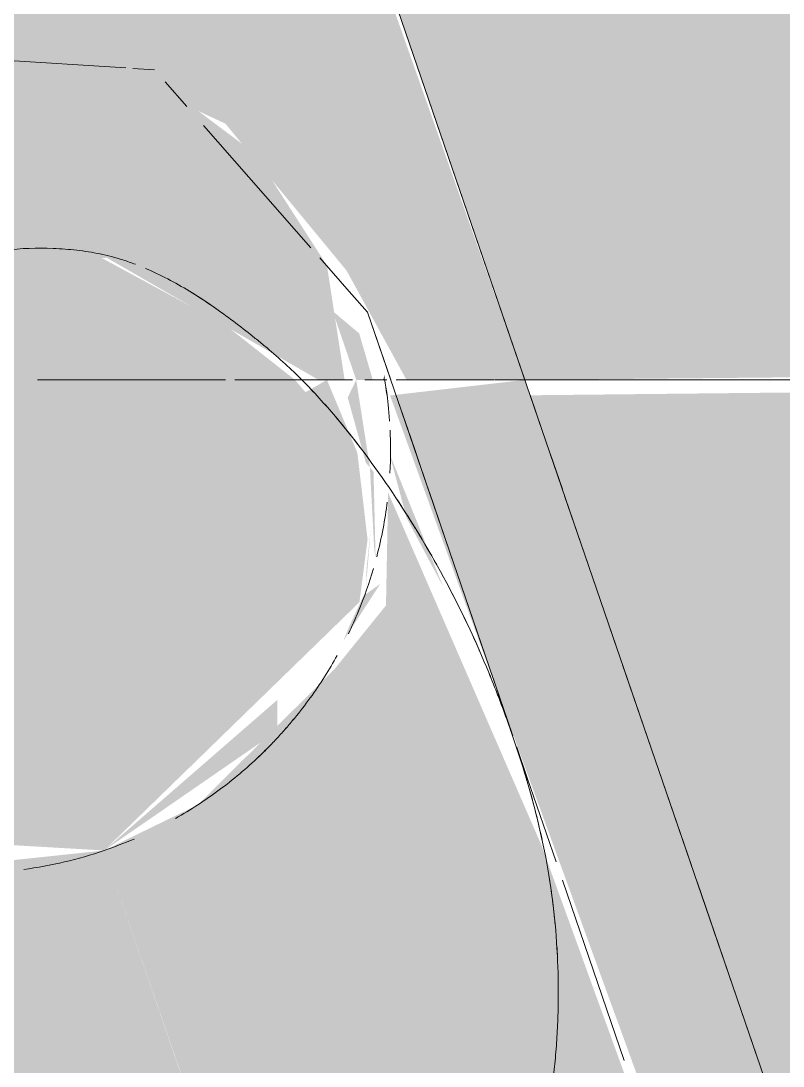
# Model space of a CAD drawing. Header units: millimetres. Extents: x 63432 to 177405, y -1987 to 27578.
# Drawn here: x 165038.39 to 165049.81, y 8829.22 to 8844.88 of the extents above; entities that cross this region are included whole.
import ezdxf

# ---------------------------------------------------------------- set-up
doc = ezdxf.new("R2010")
doc.units = ezdxf.units.MM
doc.layers.add('I-FURN-17', color=7, linetype='Continuous', lineweight=9, true_color=0x111111, transparency=0.7)
doc.layers.add('I-FURN-18', color=7, linetype='Continuous', lineweight=9, true_color=0xe2b180, transparency=0.7)
for name, color, linetype, lineweight, true_color in [('I-FURN-19', 7, 'Continuous', 9, 0x242424), ('I-FURN-20', 7, 'Continuous', 9, 0x3a3a3a), ('I-FURN-21', 7, 'Continuous', 9, 0x666666), ('I-FURN-24', 7, 'Continuous', 9, 0x1e1e1e), ('I-FURN-26', 7, 'Continuous', 9, 0x2d2d2d), ('I-FURN-28', 7, 'Continuous', 9, 0x1a1a1a), ('I-FURN-30', 7, 'Continuous', 9, 0x4c4c4c), ('I-FURN-35', 7, 'Continuous', 9, 0x171717), ('I-FURN-37', 7, 'Continuous', 9, 0x584c3f), ('I-FURN-38', 7, 'Continuous', 9, 0xa58c72), ('I-FURN-39', 7, 'Continuous', 9, 0x151515), ('I-FURN-48', 7, 'Continuous', 9, 0x131313), ('I-FURN-55', 7, 'Continuous', 9, 0x3d3731), ('I-FURN-56', 7, 'Continuous', 9, 0x514840), ('I-FURN-6', 7, 'Continuous', 9, 0xc0c0c0), ('I-FURN-61', 7, 'Continuous', 9, 0xcabbac), ('I-FURN-62', 7, 'Continuous', 9, 0x8b8b8b), ('I-FURN-63', 7, 'Continuous', 9, 0x4c443d), ('I-FURN-64', 7, 'Continuous', 9, 0x665b51), ('I-FURN-65', 7, 'Continuous', 9, 0x8b7c6d), ('I-FURN-66', 7, 'Continuous', 9, 0x6e6155), ('I-FURN-67', 7, 'Continuous', 9, 0x332d27), ('I-FURN-68', 7, 'Continuous', 9, 0x423a31), ('I-FURN-70', 7, 'Continuous', 9, 0x786d63), ('I-FURN-71', 7, 'Continuous', 9, 0xa59687), ('I-FURN-75', 7, 'Continuous', 9, 0x6b635c), ('I-FURN-77', 7, 'Continuous', 9, 0x92877d), ('I-FURN-78', 7, 'Continuous', 9, 0x58514a)]:
    doc.layers.add(name, color=color, linetype=linetype, lineweight=lineweight, true_color=true_color)

# ---------------------------------------------------------------- blocks, each defined once
blk = doc.blocks.new('Chair - Tablet Arm - Chair - Tablet Arm-V85-Развертка 3_12-6')
at = {"layer": 'I-FURN-17'}
h = blk.add_hatch(color=256, dxfattribs=at)
h.paths.add_polyline_path([(-78976.149, 8450), (-78976.135, 8450), (-79105.424, 8826.8), (-79107.355, 8826.8), (-79105.265, 8820.434), (-79102.304, 8812.132), (-78978.144, 8450), (-78976.364, 8450)])
h.paths.add_polyline_path([(-79115.982, 8832.447), (-79112.157, 8836.168), (-79112.035, 8837.109), (-79112.188, 8838.407), (-79113.123, 8839.5), (-79120.404, 8839.5), (-79121.068, 8837.606), (-79121.214, 8835.208), (-79120.579, 8832.787), (-79119.639, 8832.657), (-79116.909, 8832.501)])
h.paths.add_polyline_path([(-79127.458, 8852.2), (-79114.032, 8852.2), (-79175.226, 9030.683), (-79187.239, 9026.564), (-79127.516, 8852.37)])
for points in [[(-79111.778, 8839.5), (-79111.778, 8839.581), (-79111.8, 8839.5)], [(-79112.188, 8838.407), (-79112.644, 8839.5), (-79112.965, 8839.315), (-79112.439, 8838.7)], [(-79112, 8838.187), (-79112.205, 8839.5), (-79112.333, 8839.235), (-79112.061, 8838.258)], [(-79111.831, 8839.5), (-79111.8, 8839.5), (-79111.832, 8839.501)], [(-79105.323, 8826.8), (-79109.678, 8839.5), (-79111.698, 8839.266), (-79110.691, 8836.486), (-79107.167, 8826.8), (-79105.76, 8826.8)], [(-79110.903, 8836.401), (-79111.707, 8838.396), (-79111.452, 8837.434), (-79110.964, 8836.515)]]:
    blk.add_hatch(color=256, dxfattribs=at).paths.add_polyline_path(points)
h = blk.add_hatch(color=256, dxfattribs=at)
h.paths.add_polyline_path([(-79317.615, 8826.8), (-79120.695, 8826.863), (-79124.356, 8839.031), (-79124.496, 8839.5), (-79315.015, 8839.231), (-79316.609, 8834.517), (-79319.241, 8826.8), (-79318.159, 8826.8)])
h.paths.add_polyline_path([(-79105.323, 8826.8), (-79088.041, 8826.8), (-79088.041, 8839.5), (-79109.598, 8839.269), (-79105.335, 8826.833)])
h = blk.add_hatch(color=256, dxfattribs=at)
h.paths.add_polyline_path([(-79115.982, 8832.447), (-79113.387, 8834.238), (-79113.387, 8834.704), (-79115.966, 8832.462)])
h.paths.add_polyline_path([(-79111.915, 8836.837), (-79111.946, 8838.124), (-79112, 8838.187), (-79111.935, 8836.953)])
h = blk.add_hatch(color=256, dxfattribs=at)
h.paths.add_polyline_path([(-79111.863, 8826.8), (-79107.378, 8826.874), (-79109.433, 8832.533), (-79111.727, 8837.81), (-79111.759, 8836.12), (-79112.53, 8835.166), (-79114.579, 8833.131), (-79115.982, 8832.447), (-79114.039, 8826.8), (-79112.691, 8826.8)])
h.paths.add_polyline_path([(-79113.529, 8834.015), (-79113.076, 8834.563), (-79113.526, 8834.02)])
h.paths.add_polyline_path([(-79112.401, 8835.584), (-79111.846, 8836.441), (-79112.096, 8836.264), (-79112.296, 8835.836)])
h = blk.add_hatch(color=256, dxfattribs=at)
h.paths.add_polyline_path([(-79111.863, 8820.434), (-79106.007, 8822.442), (-79107.484, 8826.8), (-79114.046, 8826.8), (-79111.916, 8820.588)])
h.paths.add_polyline_path([(-79112.058, 8836.405), (-79111.988, 8837.259), (-79112.05, 8836.672)])
h = blk.add_hatch(color=256, dxfattribs=at)
h.paths.add_polyline_path([(-79120.263, 8826.8), (-79114.063, 8826.85), (-79115.982, 8832.447), (-79118.792, 8832.149), (-79120.623, 8832.3), (-79121.008, 8832.607), (-79121.893, 8833.045), (-79122.831, 8833.851), (-79120.719, 8827.429), (-79120.504, 8826.8)])
h.paths.add_polyline_path([(-79120.78, 8832.722), (-79121.074, 8832.916), (-79121.789, 8833.001), (-79121.454, 8832.761), (-79120.991, 8832.735)])
at = {"layer": 'I-FURN-18'}
h = blk.add_hatch(color=256, dxfattribs=at)
h.paths.add_polyline_path([(-79131.162, 8839.5), (-79124.151, 8839.5), (-79124.065, 8842.304), (-79127.458, 8852.2), (-79156.5, 8852.2), (-79156.5, 8839.5), (-79141.634, 8839.5)])
h.paths.add_polyline_path([(-79109.678, 8839.5), (-79086.1, 8839.727), (-79080.3, 8840.405), (-79080.3, 8852.2), (-79113.951, 8851.964), (-79109.832, 8839.95)])
h = blk.add_hatch(color=256, dxfattribs=at)
h.paths.add_polyline_path([(-79114.897, 8839.5), (-79113.123, 8839.5), (-79114.166, 8840.322), (-79116.116, 8841.38), (-79118.942, 8841.08), (-79120.224, 8839.5), (-79115.553, 8839.5)])
h.paths.add_polyline_path([(-79109.678, 8839.5), (-79114.166, 8852.2), (-79127.458, 8852.2), (-79123.519, 8841.378), (-79122.331, 8843.079), (-79119.733, 8844.5), (-79116.909, 8844.623), (-79114.166, 8843.34), (-79112.352, 8841.141), (-79111.452, 8839.5), (-79110.129, 8839.5)])
for points in [[(-79112.698, 8839.5), (-79112.379, 8839.5), (-79112.644, 8841.215), (-79113.726, 8842.894), (-79115.228, 8844.023), (-79117.291, 8844.76), (-79120.639, 8844.128), (-79122.503, 8842.972), (-79123.6, 8840.95), (-79122.879, 8839.5), (-79120.404, 8839.5), (-79119.733, 8840.342), (-79118.515, 8841.126), (-79115.943, 8841.33), (-79112.769, 8839.5)], [(-79111.957, 8839.5), (-79112.161, 8840.197), (-79112.559, 8840.532), (-79112.205, 8839.5), (-79112.061, 8839.5)]]:
    blk.add_hatch(color=256, dxfattribs=at).paths.add_polyline_path(points)
at = {"layer": 'I-FURN-19'}
for p, q in [((-79111.621, 8839.306), (-79111.429, 8838.747)), ((-79111.404, 8838.675), (-79111.309, 8838.396)), ((-79110.183, 8835.113), (-79109.868, 8834.194)), ((-79109.8, 8833.995), (-79109.642, 8833.534)), ((-79109.642, 8833.534), (-79109.21, 8832.275)), ((-79109.116, 8832), (-79108.19, 8829.301))]:
    blk.add_line(p, q, dxfattribs=at)
for points in [[(-79111.611, 8837.733), (-79111.512, 8837.584), (-79111.416, 8837.433), (-79111.322, 8837.28)], [(-79111.309, 8837.258), (-79111.202, 8837.084), (-79111.098, 8836.907), (-79110.998, 8836.728)], [(-79115.535, 8832.619), (-79115.682, 8832.557), (-79115.831, 8832.499), (-79115.982, 8832.447)], [(-79115.982, 8832.447), (-79115.831, 8832.499), (-79115.682, 8832.557), (-79115.535, 8832.619)], [(-79117.188, 8832.162), (-79116.778, 8832.218), (-79116.373, 8832.313), (-79115.982, 8832.447)], [(-79115.982, 8832.447), (-79116.373, 8832.313), (-79116.778, 8832.217), (-79117.188, 8832.162)]]:
    blk.add_open_spline(points, degree=3, dxfattribs=at)
for points, knots in [([(-79111.946, 8836.674), (-79112.008, 8836.463), (-79112.121, 8836.137), (-79112.269, 8835.806), (-79112.322, 8835.696)], [0.5, 0.5, 0.5, 0.5, 0.5625, 0.59375, 0.59375, 0.59375, 0.59375]), ([(-79112.322, 8835.696), (-79112.269, 8835.806), (-79112.121, 8836.137), (-79112.008, 8836.463), (-79111.946, 8836.674)], [0.40625, 0.40625, 0.40625, 0.40625, 0.4375, 0.5, 0.5, 0.5, 0.5]), ([(-79113.521, 8833.995), (-79113.566, 8833.948), (-79113.705, 8833.812), (-79113.948, 8833.594), (-79114.256, 8833.351), (-79114.577, 8833.127), (-79114.8, 8832.992), (-79114.914, 8832.928)], [0.765625, 0.765625, 0.765625, 0.765625, 0.78125, 0.8125, 0.84375, 0.875, 0.90625, 0.90625, 0.90625, 0.90625]), ([(-79114.914, 8832.928), (-79114.8, 8832.992), (-79114.577, 8833.127), (-79114.256, 8833.351), (-79113.948, 8833.594), (-79113.705, 8833.812), (-79113.566, 8833.948), (-79113.521, 8833.995)], [0.09375, 0.09375, 0.09375, 0.09375, 0.125, 0.15625, 0.1875, 0.21875, 0.234375, 0.234375, 0.234375, 0.234375])]:
    blk.add_open_spline(points, degree=3, knots=knots, dxfattribs=at)
at = {"layer": 'I-FURN-20'}
blk.add_line((-79109.868, 8834.194), (-79110.183, 8835.113), dxfattribs=at)
for points, knots in [([(-79110.218, 8835.113), (-79110.124, 8834.883), (-79110.007, 8834.579), (-79109.897, 8834.269), (-79109.872, 8834.195)], [-0.55555556, -0.55555556, -0.55555556, -0.55555556, -0.52777778, -0.51915462, -0.51915462, -0.51915462, -0.51915462]), ([(-79109.805, 8833.998), (-79109.772, 8833.899), (-79109.624, 8833.439), (-79109.5, 8832.977), (-79109.421, 8832.613)], [-0.51148303, -0.51148303, -0.51148303, -0.51148303, -0.5, -0.45815827, -0.45815827, -0.45815827, -0.45815827])]:
    blk.add_open_spline(points, degree=3, knots=knots, dxfattribs=at)
at = {"layer": 'I-FURN-24'}
for points in [[(-79111.706, 8838.883), (-79111.718, 8839.064), (-79111.735, 8839.207), (-79111.749, 8839.309)], [(-79111.898, 8836.849), (-79111.822, 8837.138), (-79111.772, 8837.414), (-79111.74, 8837.669)], [(-79115.535, 8832.619), (-79115.682, 8832.557), (-79115.831, 8832.499), (-79115.982, 8832.447)], [(-79115.982, 8832.447), (-79116.373, 8832.313), (-79116.778, 8832.217), (-79117.188, 8832.162)]]:
    blk.add_open_spline(points, degree=3, dxfattribs=at)
for points, knots in [([(-79111.946, 8836.674), (-79112.008, 8836.463), (-79112.121, 8836.137), (-79112.269, 8835.806), (-79112.322, 8835.696)], [0.5, 0.5, 0.5, 0.5, 0.5625, 0.59375, 0.59375, 0.59375, 0.59375]), ([(-79113.521, 8833.995), (-79113.566, 8833.948), (-79113.705, 8833.812), (-79113.948, 8833.594), (-79114.256, 8833.351), (-79114.577, 8833.127), (-79114.8, 8832.992), (-79114.914, 8832.928)], [0.765625, 0.765625, 0.765625, 0.765625, 0.78125, 0.8125, 0.84375, 0.875, 0.90625, 0.90625, 0.90625, 0.90625])]:
    blk.add_open_spline(points, degree=3, knots=knots, dxfattribs=at)
at = {"layer": 'I-FURN-26'}
for p, q in [((-79111.121, 8837.848), (-79111.413, 8838.7)), ((-79110.726, 8836.696), (-79111.113, 8837.826)), ((-79110.286, 8835.412), (-79110.703, 8836.63))]:
    blk.add_line(p, q, dxfattribs=at)
for points, knots in [([(-79112.322, 8835.696), (-79112.269, 8835.806), (-79112.121, 8836.137), (-79112.008, 8836.463), (-79111.946, 8836.674)], [0.40625, 0.40625, 0.40625, 0.40625, 0.4375, 0.5, 0.5, 0.5, 0.5]), ([(-79114.579, 8833.131), (-79114.47, 8833.202), (-79114.256, 8833.351), (-79113.948, 8833.594), (-79113.705, 8833.812), (-79113.566, 8833.948), (-79113.521, 8833.995)], [0.125, 0.125, 0.125, 0.125, 0.15625, 0.1875, 0.21875, 0.234375, 0.234375, 0.234375, 0.234375]), ([(-79109.307, 8832.005), (-79109.282, 8831.847), (-79109.25, 8831.605), (-79109.226, 8831.361), (-79109.218, 8831.277)], [-0.43480809, -0.43480809, -0.43480809, -0.43480809, -0.41666667, -0.40709499, -0.40709499, -0.40709499, -0.40709499]), ([(-79109.198, 8831.01), (-79109.194, 8830.938), (-79109.177, 8830.622), (-79109.173, 8830.183), (-79109.193, 8829.699), (-79109.21, 8829.46), (-79109.221, 8829.341)], [-0.3969804, -0.3969804, -0.3969804, -0.3969804, -0.38888889, -0.36111111, -0.34722222, -0.33333333, -0.33333333, -0.33333333, -0.33333333])]:
    blk.add_open_spline(points, degree=3, knots=knots, dxfattribs=at)
for points in [[(-79110.853, 8836.462), (-79110.673, 8836.124), (-79110.505, 8835.777), (-79110.351, 8835.425)], [(-79114.914, 8832.928), (-79114.8, 8832.992), (-79114.689, 8833.06), (-79114.579, 8833.131)], [(-79115.982, 8832.447), (-79115.831, 8832.499), (-79115.682, 8832.557), (-79115.535, 8832.619)], [(-79117.188, 8832.162), (-79116.778, 8832.218), (-79116.373, 8832.313), (-79115.982, 8832.447)]]:
    blk.add_open_spline(points, degree=3, dxfattribs=at)
at = {"layer": 'I-FURN-28'}
for p, q in [((-79111.309, 8838.396), (-79111.121, 8837.848)), ((-79111.113, 8837.826), (-79110.726, 8836.696)), ((-79110.703, 8836.63), (-79110.286, 8835.412))]:
    blk.add_line(p, q, dxfattribs=at)
for points in [[(-79111.749, 8839.309), (-79111.766, 8839.435), (-79111.778, 8839.497), (-79111.778, 8839.5)], [(-79111.749, 8839.309), (-79111.735, 8839.207), (-79111.718, 8839.064), (-79111.706, 8838.883)], [(-79111.706, 8838.883), (-79111.718, 8839.064), (-79111.735, 8839.207), (-79111.749, 8839.309)], [(-79111.74, 8837.669), (-79111.772, 8837.414), (-79111.822, 8837.138), (-79111.898, 8836.849)], [(-79111.898, 8836.849), (-79111.822, 8837.138), (-79111.772, 8837.414), (-79111.74, 8837.669)], [(-79113.132, 8834.426), (-79113.05, 8834.526), (-79112.892, 8834.731), (-79112.677, 8835.048), (-79112.55, 8835.262), (-79112.491, 8835.37)], [(-79113.387, 8834.135), (-79113.343, 8834.182), (-79113.257, 8834.278), (-79113.173, 8834.377), (-79113.132, 8834.426)]]:
    blk.add_open_spline(points, degree=3, dxfattribs=at)
at = {"layer": 'I-FURN-30'}
for p, q in [((-79109.423, 8838.758), (-79109.598, 8839.269)), ((-79109.116, 8837.861), (-79109.299, 8838.396)), ((-79108.729, 8836.732), (-79109.082, 8837.763)), ((-79108.289, 8835.45), (-79108.669, 8836.559)), ((-79107.183, 8832.224), (-79108.213, 8835.229)), ((-79106.177, 8829.29), (-79107.098, 8831.975))]:
    blk.add_line(p, q, dxfattribs=at)
blk.add_open_spline([(-79112.979, 8839.459), (-79112.81, 8839.285), (-79112.518, 8838.96), (-79112.245, 8838.618), (-79112.129, 8838.465)], degree=3, knots=[-0.75, -0.75, -0.75, -0.75, -0.72222222, -0.70046359, -0.70046359, -0.70046359, -0.70046359], dxfattribs=at)
at = {"layer": 'I-FURN-35'}
for points in [[(-79111.778, 8839.5), (-79111.778, 8839.497), (-79111.766, 8839.435), (-79111.749, 8839.309)], [(-79111.749, 8839.309), (-79111.766, 8839.435), (-79111.778, 8839.497), (-79111.778, 8839.5)], [(-79111.749, 8839.309), (-79111.735, 8839.207), (-79111.718, 8839.064), (-79111.706, 8838.883)], [(-79111.701, 8838.1), (-79111.687, 8838.344), (-79111.69, 8838.561), (-79111.698, 8838.746)], [(-79111.74, 8837.669), (-79111.772, 8837.414), (-79111.822, 8837.138), (-79111.898, 8836.849)], [(-79112.491, 8835.37), (-79112.55, 8835.262), (-79112.677, 8835.048), (-79112.892, 8834.731), (-79113.05, 8834.526), (-79113.132, 8834.426)], [(-79113.132, 8834.426), (-79113.05, 8834.526), (-79112.892, 8834.731), (-79112.677, 8835.048), (-79112.55, 8835.262), (-79112.491, 8835.37)], [(-79113.132, 8834.426), (-79113.173, 8834.377), (-79113.257, 8834.278), (-79113.343, 8834.182), (-79113.387, 8834.135)], [(-79113.387, 8834.135), (-79113.343, 8834.182), (-79113.257, 8834.278), (-79113.173, 8834.377), (-79113.132, 8834.426)]]:
    blk.add_open_spline(points, degree=3, dxfattribs=at)
at = {"layer": 'I-FURN-37'}
for p, q in [((-79118.717, 8844.372), (-79115.66, 8844.175)), ((-79115.07, 8843.967), (-79114.746, 8843.598)), ((-79114.494, 8843.311), (-79112.884, 8841.48)), ((-79112.752, 8841.33), (-79112.311, 8840.827)), ((-79113.049, 8839.5), (-79112.261, 8839.5)), ((-79110.342, 8839.5), (-79111.607, 8839.5)), ((-79109.678, 8839.5), (-79110.129, 8839.5))]:
    blk.add_line(p, q, dxfattribs=at)
at = {"layer": 'I-FURN-38'}
for p, q in [((-79115.553, 8844.168), (-79115.228, 8844.147)), ((-79112.035, 8840.514), (-79111.687, 8839.5)), ((-79116.979, 8839.5), (-79114.166, 8839.5)), ((-79114.026, 8839.5), (-79113.049, 8839.5))]:
    blk.add_line(p, q, dxfattribs=at)
at = {"layer": 'I-FURN-39'}
for points in [[(-79111.778, 8839.5), (-79111.778, 8839.497), (-79111.766, 8839.435), (-79111.749, 8839.309)], [(-79111.698, 8838.746), (-79111.69, 8838.561), (-79111.687, 8838.344), (-79111.701, 8838.1)], [(-79111.701, 8838.1), (-79111.687, 8838.344), (-79111.69, 8838.561), (-79111.698, 8838.746)], [(-79112.491, 8835.37), (-79112.55, 8835.262), (-79112.677, 8835.048), (-79112.892, 8834.731), (-79113.05, 8834.526), (-79113.132, 8834.426)], [(-79113.132, 8834.426), (-79113.173, 8834.377), (-79113.257, 8834.278), (-79113.343, 8834.182), (-79113.387, 8834.135)]]:
    blk.add_open_spline(points, degree=3, dxfattribs=at)
at = {"layer": 'I-FURN-48'}
blk.add_open_spline([(-79111.698, 8838.746), (-79111.69, 8838.561), (-79111.687, 8838.344), (-79111.701, 8838.1)], degree=3, dxfattribs=at)
at = {"layer": 'I-FURN-55'}
blk.add_line((-79109.458, 8839.5), (-79081.764, 8839.5), dxfattribs=at)
at = {"layer": 'I-FURN-56'}
blk.add_line((-79088.041, 8839.5), (-79109.678, 8839.5), dxfattribs=at)
at = {"layer": 'I-FURN-63'}
for p, q in [((-79112.261, 8839.5), (-79113.049, 8839.5)), ((-79110.139, 8839.5), (-79111.45, 8839.5)), ((-79109.458, 8839.5), (-79109.919, 8839.5))]:
    blk.add_line(p, q, dxfattribs=at)
at = {"layer": 'I-FURN-64'}
for points, knots in [([(-79117.649, 8841.422), (-79117.589, 8841.431), (-79117.284, 8841.469), (-79116.863, 8841.484), (-79116.45, 8841.452), (-79116.276, 8841.428), (-79116.218, 8841.418)], [-0.95127, -0.95127, -0.95127, -0.95127, -0.94444444, -0.91666667, -0.90277778, -0.89583333, -0.89583333, -0.89583333, -0.89583333]), ([(-79116.045, 8841.387), (-79115.987, 8841.376), (-79115.872, 8841.349), (-79115.696, 8841.298), (-79115.577, 8841.256), (-79115.514, 8841.233)], [-0.88888889, -0.88888889, -0.88888889, -0.88888889, -0.88194444, -0.875, -0.86735104, -0.86735104, -0.86735104, -0.86735104]), ([(-79115.363, 8841.171), (-79115.139, 8841.076), (-79114.775, 8840.883), (-79114.427, 8840.653), (-79114.292, 8840.558)], [-0.86111111, -0.86111111, -0.86111111, -0.86111111, -0.83333333, -0.81509179, -0.81509179, -0.81509179, -0.81509179]), ([(-79114.083, 8840.407), (-79113.983, 8840.332), (-79113.836, 8840.218), (-79113.646, 8840.065), (-79113.461, 8839.912), (-79113.237, 8839.715), (-79113.064, 8839.546), (-79112.979, 8839.459)], [-0.80555556, -0.80555556, -0.80555556, -0.80555556, -0.79166667, -0.78472222, -0.77777778, -0.76388889, -0.75, -0.75, -0.75, -0.75])]:
    blk.add_open_spline(points, degree=3, knots=knots, dxfattribs=at)
at = {"layer": 'I-FURN-65'}
for p, q in [((-79111.687, 8839.5), (-79112.035, 8840.514)), ((-79114.166, 8839.5), (-79116.979, 8839.5)), ((-79113.049, 8839.5), (-79114.026, 8839.5))]:
    blk.add_line(p, q, dxfattribs=at)
at = {"layer": 'I-FURN-66'}
blk.add_line((-79088.041, 8839.5), (-79109.678, 8839.5), dxfattribs=at)
at = {"layer": 'I-FURN-67'}
for p, q in [((-79111.45, 8839.5), (-79110.139, 8839.5)), ((-79109.919, 8839.5), (-79109.458, 8839.5))]:
    blk.add_line(p, q, dxfattribs=at)
at = {"layer": 'I-FURN-68'}
for p, q in [((-79110.342, 8839.5), (-79111.607, 8839.5)), ((-79109.678, 8839.5), (-79110.129, 8839.5))]:
    blk.add_line(p, q, dxfattribs=at)
at = {"layer": 'I-FURN-71'}
blk.add_line((-79109.678, 8839.5), (-79113.951, 8851.964), dxfattribs=at)
at = {"layer": 'I-FURN-75'}
blk.add_line((-79093.142, 8839.5), (-79109.458, 8839.5), dxfattribs=at)
blk = doc.blocks.new('Chair - Tablet Arm - Chair - Tablet Arm-V92-Развертка 3_12-6')
at = {"layer": 'I-FURN-20'}
for p, q in [((-79111.309, 8838.396), (-79111.121, 8837.848)), ((-79111.113, 8837.826), (-79110.726, 8836.696)), ((-79110.703, 8836.63), (-79110.286, 8835.412))]:
    blk.add_line(p, q, dxfattribs=at)
for points, knots in [([(-79111.778, 8839.5), (-79111.778, 8839.497), (-79111.757, 8839.384), (-79111.718, 8839.064), (-79111.706, 8838.883)], [0, 0, 0, 0, 0.125, 0.2256753, 0.2256753, 0.2256753, 0.2256753]), ([(-79112.491, 8835.37), (-79112.55, 8835.262), (-79112.677, 8835.048), (-79112.892, 8834.731), (-79113.09, 8834.475), (-79113.257, 8834.278), (-79113.343, 8834.182), (-79113.387, 8834.135)], [0.625, 0.625, 0.625, 0.625, 0.65625, 0.6875, 0.71875, 0.734375, 0.75, 0.75, 0.75, 0.75])]:
    blk.add_open_spline(points, degree=3, knots=knots, dxfattribs=at)
for points in [[(-79111.698, 8838.746), (-79111.69, 8838.561), (-79111.687, 8838.344), (-79111.701, 8838.1)], [(-79111.701, 8838.1), (-79111.687, 8838.344), (-79111.69, 8838.561), (-79111.698, 8838.746)], [(-79111.74, 8837.669), (-79111.772, 8837.414), (-79111.822, 8837.138), (-79111.898, 8836.849)]]:
    blk.add_open_spline(points, degree=3, dxfattribs=at)
at = {"layer": 'I-FURN-21'}
blk.add_line((-79112.261, 8839.5), (-79113.049, 8839.5), dxfattribs=at)
for points in [[(-79111.749, 8839.309), (-79111.766, 8839.435), (-79111.778, 8839.497), (-79111.778, 8839.5)], [(-79111.706, 8838.883), (-79111.718, 8839.064), (-79111.735, 8839.207), (-79111.749, 8839.309)], [(-79111.898, 8836.849), (-79111.822, 8837.138), (-79111.772, 8837.414), (-79111.74, 8837.669)], [(-79115.535, 8832.619), (-79115.682, 8832.557), (-79115.831, 8832.499), (-79115.982, 8832.447)], [(-79115.982, 8832.447), (-79115.831, 8832.499), (-79115.682, 8832.557), (-79115.535, 8832.619)], [(-79117.188, 8832.162), (-79116.778, 8832.218), (-79116.373, 8832.313), (-79115.982, 8832.447)], [(-79115.982, 8832.447), (-79116.373, 8832.313), (-79116.778, 8832.217), (-79117.188, 8832.162)]]:
    blk.add_open_spline(points, degree=3, dxfattribs=at)
for points, knots in [([(-79111.946, 8836.674), (-79112.008, 8836.463), (-79112.121, 8836.137), (-79112.269, 8835.806), (-79112.322, 8835.696)], [0.5, 0.5, 0.5, 0.5, 0.5625, 0.59375, 0.59375, 0.59375, 0.59375]), ([(-79112.322, 8835.696), (-79112.269, 8835.806), (-79112.121, 8836.137), (-79112.008, 8836.463), (-79111.946, 8836.674)], [0.40625, 0.40625, 0.40625, 0.40625, 0.4375, 0.5, 0.5, 0.5, 0.5]), ([(-79113.387, 8834.135), (-79113.343, 8834.182), (-79113.257, 8834.278), (-79113.09, 8834.475), (-79112.892, 8834.731), (-79112.677, 8835.048), (-79112.55, 8835.262), (-79112.491, 8835.37)], [0.25, 0.25, 0.25, 0.25, 0.265625, 0.28125, 0.3125, 0.34375, 0.375, 0.375, 0.375, 0.375]), ([(-79113.387, 8834.135), (-79113.431, 8834.087), (-79113.52, 8833.994), (-79113.705, 8833.812), (-79113.948, 8833.594), (-79114.256, 8833.351), (-79114.577, 8833.127), (-79114.8, 8832.992), (-79114.914, 8832.928)], [0.75, 0.75, 0.75, 0.75, 0.765625, 0.78125, 0.8125, 0.84375, 0.875, 0.90625, 0.90625, 0.90625, 0.90625]), ([(-79114.914, 8832.928), (-79114.8, 8832.992), (-79114.577, 8833.127), (-79114.256, 8833.351), (-79113.948, 8833.594), (-79113.705, 8833.812), (-79113.52, 8833.994), (-79113.431, 8834.087), (-79113.387, 8834.135)], [0.09375, 0.09375, 0.09375, 0.09375, 0.125, 0.15625, 0.1875, 0.21875, 0.234375, 0.25, 0.25, 0.25, 0.25])]:
    blk.add_open_spline(points, degree=3, knots=knots, dxfattribs=at)
at = {"layer": 'I-FURN-26'}
blk.add_open_spline([(-79111.698, 8838.746), (-79111.69, 8838.561), (-79111.687, 8838.344), (-79111.701, 8838.1)], degree=3, dxfattribs=at)
at = {"layer": 'I-FURN-30'}
for p, q in [((-79111.748, 8839.5), (-79112.077, 8839.5)), ((-79111.621, 8839.306), (-79111.429, 8838.747)), ((-79111.404, 8838.675), (-79111.309, 8838.396)), ((-79110.183, 8835.113), (-79109.868, 8834.194)), ((-79109.8, 8833.995), (-79109.642, 8833.534)), ((-79109.642, 8833.534), (-79109.21, 8832.275)), ((-79109.116, 8832), (-79108.19, 8829.301))]:
    blk.add_line(p, q, dxfattribs=at)
for points in [[(-79111.778, 8839.5), (-79111.778, 8839.497), (-79111.766, 8839.435), (-79111.749, 8839.309)], [(-79111.749, 8839.309), (-79111.766, 8839.435), (-79111.778, 8839.497), (-79111.778, 8839.5)], [(-79111.749, 8839.309), (-79111.735, 8839.207), (-79111.718, 8839.064), (-79111.706, 8838.883)], [(-79111.706, 8838.883), (-79111.718, 8839.064), (-79111.735, 8839.207), (-79111.749, 8839.309)], [(-79111.701, 8838.1), (-79111.687, 8838.344), (-79111.69, 8838.561), (-79111.698, 8838.746)], [(-79111.74, 8837.669), (-79111.772, 8837.414), (-79111.822, 8837.138), (-79111.898, 8836.849)], [(-79111.898, 8836.849), (-79111.822, 8837.138), (-79111.772, 8837.414), (-79111.74, 8837.669)], [(-79115.535, 8832.619), (-79115.682, 8832.557), (-79115.831, 8832.499), (-79115.982, 8832.447)], [(-79115.982, 8832.447), (-79116.373, 8832.313), (-79116.778, 8832.217), (-79117.188, 8832.162)]]:
    blk.add_open_spline(points, degree=3, dxfattribs=at)
for points, knots in [([(-79111.946, 8836.674), (-79112.008, 8836.463), (-79112.121, 8836.137), (-79112.269, 8835.806), (-79112.322, 8835.696)], [0.5, 0.5, 0.5, 0.5, 0.5625, 0.59375, 0.59375, 0.59375, 0.59375]), ([(-79112.491, 8835.37), (-79112.55, 8835.262), (-79112.677, 8835.048), (-79112.892, 8834.731), (-79113.09, 8834.475), (-79113.257, 8834.278), (-79113.343, 8834.182), (-79113.387, 8834.135)], [0.625, 0.625, 0.625, 0.625, 0.65625, 0.6875, 0.71875, 0.734375, 0.75, 0.75, 0.75, 0.75]), ([(-79113.387, 8834.135), (-79113.343, 8834.182), (-79113.257, 8834.278), (-79113.09, 8834.475), (-79112.892, 8834.731), (-79112.677, 8835.048), (-79112.55, 8835.262), (-79112.491, 8835.37)], [0.25, 0.25, 0.25, 0.25, 0.265625, 0.28125, 0.3125, 0.34375, 0.375, 0.375, 0.375, 0.375]), ([(-79113.387, 8834.135), (-79113.431, 8834.087), (-79113.52, 8833.994), (-79113.705, 8833.812), (-79113.948, 8833.594), (-79114.256, 8833.351), (-79114.577, 8833.127), (-79114.8, 8832.992), (-79114.914, 8832.928)], [0.75, 0.75, 0.75, 0.75, 0.765625, 0.78125, 0.8125, 0.84375, 0.875, 0.90625, 0.90625, 0.90625, 0.90625])]:
    blk.add_open_spline(points, degree=3, knots=knots, dxfattribs=at)
at = {"layer": 'I-FURN-6'}
for p, q in [((-78971.694, 8437.047), (-79175.226, 9030.683)), ((-79080.3, 8839.5), (-79109.458, 8839.5))]:
    blk.add_line(p, q, dxfattribs=at)
blk.add_open_spline([(-79113.107, 8824.062), (-79113.421, 8824.355), (-79113.898, 8824.779), (-79114.541, 8825.314), (-79115.023, 8825.703), (-79115.507, 8826.074), (-79115.99, 8826.428), (-79116.461, 8826.777), (-79116.837, 8827.073), (-79117.129, 8827.313), (-79117.415, 8827.551), (-79117.761, 8827.85), (-79118.153, 8828.216), (-79118.519, 8828.598), (-79118.86, 8828.995), (-79119.283, 8829.537), (-79119.935, 8830.535), (-79120.353, 8831.477), (-79120.579, 8832.137)], degree=3, knots=[-1, -1, -1, -1, -0.9, -0.85, -0.8, -0.75, -0.7, -0.65, -0.6, -0.575, -0.55, -0.5, -0.45, -0.4, -0.35, -0.3, -0.2, 0, 0, 0, 0], dxfattribs=at)
at = {"layer": 'I-FURN-61'}
blk.add_line((-79088.041, 8839.5), (-79109.678, 8839.5), dxfattribs=at)
at = {"layer": 'I-FURN-62'}
for p, q in [((-79114.166, 8839.5), (-79116.979, 8839.5)), ((-79113.049, 8839.5), (-79114.026, 8839.5)), ((-79110.139, 8839.5), (-79111.45, 8839.5)), ((-79109.458, 8839.5), (-79109.919, 8839.5))]:
    blk.add_line(p, q, dxfattribs=at)
at = {"layer": 'I-FURN-62', "flags": 128}
blk.add_lwpolyline([(-79109.858, 8834.165), (-79111.521, 8839.016), (-79112.035, 8840.514)], dxfattribs=at)
at = {"layer": 'I-FURN-62'}
for points, knots in [([(-79117.649, 8841.422), (-79117.589, 8841.431), (-79117.284, 8841.469), (-79116.863, 8841.484), (-79116.45, 8841.452), (-79116.217, 8841.42), (-79116.044, 8841.389), (-79115.872, 8841.349), (-79115.696, 8841.298), (-79115.577, 8841.256), (-79115.514, 8841.233)], [-0.95127, -0.95127, -0.95127, -0.95127, -0.94444444, -0.91666667, -0.90277778, -0.89583333, -0.88888889, -0.88194444, -0.875, -0.86735104, -0.86735104, -0.86735104, -0.86735104]), ([(-79115.363, 8841.171), (-79115.139, 8841.076), (-79114.699, 8840.843), (-79114.179, 8840.484), (-79113.836, 8840.218), (-79113.646, 8840.065), (-79113.461, 8839.912), (-79113.237, 8839.715), (-79112.891, 8839.377), (-79112.318, 8838.738), (-79111.883, 8838.143), (-79111.611, 8837.733)], [-0.8611111, -0.8611111, -0.8611111, -0.8611111, -0.8333333, -0.8055556, -0.7916667, -0.7847222, -0.7777778, -0.7638889, -0.75, -0.7222222, -0.6666667, -0.6666667, -0.6666667, -0.6666667]), ([(-79111.611, 8837.733), (-79111.339, 8837.323), (-79110.832, 8836.477), (-79110.302, 8835.347), (-79109.946, 8834.419), (-79109.623, 8833.463), (-79109.375, 8832.497), (-79109.235, 8831.532), (-79109.179, 8830.795), (-79109.173, 8830.183), (-79109.193, 8829.699), (-79109.218, 8829.34), (-79109.26, 8828.985), (-79109.342, 8828.515), (-79109.485, 8827.931), (-79109.662, 8827.348), (-79109.792, 8826.939), (-79109.866, 8826.705), (-79109.92, 8826.53), (-79109.977, 8826.354), (-79110.06, 8826.121), (-79110.173, 8825.831), (-79110.318, 8825.484), (-79110.515, 8825.022), (-79110.702, 8824.556), (-79110.832, 8824.142), (-79110.892, 8823.903), (-79110.93, 8823.723), (-79110.961, 8823.541), (-79110.998, 8823.298), (-79111.049, 8822.871), (-79111.083, 8822.254), (-79111.062, 8821.576), (-79111.018, 8821.144), (-79110.995, 8820.963)], [-0.6666667, -0.6666667, -0.6666667, -0.6666667, -0.6111111, -0.5555556, -0.5277778, -0.5, -0.4444444, -0.4166667, -0.3888889, -0.3611111, -0.3472222, -0.3333333, -0.3194444, -0.3055556, -0.2777778, -0.25, -0.2361111, -0.2291667, -0.2222222, -0.2152778, -0.2083333, -0.1944444, -0.1805556, -0.1666667, -0.1388889, -0.125, -0.1180556, -0.1111111, -0.1041667, -0.0972222, -0.0833333, -0.0555556, -0.0277778, -0.0080259, -0.0080259, -0.0080259, -0.0080259]), ([(-79112.322, 8835.696), (-79112.269, 8835.806), (-79112.121, 8836.137), (-79112.008, 8836.463), (-79111.946, 8836.674)], [0.40625, 0.40625, 0.40625, 0.40625, 0.4375, 0.5, 0.5, 0.5, 0.5]), ([(-79114.914, 8832.928), (-79114.8, 8832.992), (-79114.577, 8833.127), (-79114.256, 8833.351), (-79113.948, 8833.594), (-79113.705, 8833.812), (-79113.52, 8833.994), (-79113.431, 8834.087), (-79113.387, 8834.135)], [0.09375, 0.09375, 0.09375, 0.09375, 0.125, 0.15625, 0.1875, 0.21875, 0.234375, 0.25, 0.25, 0.25, 0.25])]:
    blk.add_open_spline(points, degree=3, knots=knots, dxfattribs=at)
for points in [[(-79115.982, 8832.447), (-79115.831, 8832.499), (-79115.682, 8832.557), (-79115.535, 8832.619)], [(-79117.188, 8832.162), (-79116.778, 8832.218), (-79116.373, 8832.313), (-79115.982, 8832.447)]]:
    blk.add_open_spline(points, degree=3, dxfattribs=at)
at = {"layer": 'I-FURN-70'}
for p, q in [((-79118.717, 8844.372), (-79115.66, 8844.175)), ((-79115.07, 8843.967), (-79114.746, 8843.598)), ((-79114.494, 8843.311), (-79112.884, 8841.48)), ((-79112.752, 8841.33), (-79112.311, 8840.827)), ((-79113.049, 8839.5), (-79112.261, 8839.5)), ((-79110.342, 8839.5), (-79111.607, 8839.5)), ((-79109.678, 8839.5), (-79110.129, 8839.5))]:
    blk.add_line(p, q, dxfattribs=at)
at = {"layer": 'I-FURN-71'}
for p, q in [((-79115.553, 8844.168), (-79115.228, 8844.147)), ((-79112.311, 8840.827), (-79112.035, 8840.514)), ((-79112.035, 8840.514), (-79111.687, 8839.5)), ((-79116.979, 8839.5), (-79114.166, 8839.5)), ((-79114.026, 8839.5), (-79113.049, 8839.5)), ((-79110.342, 8839.5), (-79111.607, 8839.5)), ((-79109.678, 8839.5), (-79110.129, 8839.5))]:
    blk.add_line(p, q, dxfattribs=at)
at = {"layer": 'I-FURN-75'}
blk.add_line((-79109.458, 8839.5), (-79102.618, 8839.5), dxfattribs=at)
at = {"layer": 'I-FURN-77'}
blk.add_line((-79088.041, 8839.5), (-79109.678, 8839.5), dxfattribs=at)
at = {"layer": 'I-FURN-78'}
for p, q in [((-79112.077, 8839.5), (-79111.748, 8839.5)), ((-79111.45, 8839.5), (-79110.139, 8839.5)), ((-79109.919, 8839.5), (-79109.458, 8839.5))]:
    blk.add_line(p, q, dxfattribs=at)

msp = doc.modelspace()

# ---------------------------------------------------------------- block references
at = {"layer": 'I-FURN-6'}
msp.add_blockref('Chair - Tablet Arm - Chair - Tablet Arm-V92-Развертка 3_12-6', (244155.618, 0), dxfattribs=at)
at = {"layer": 'I-FURN-61'}
msp.add_blockref('Chair - Tablet Arm - Chair - Tablet Arm-V85-Развертка 3_12-6', (244155.618, 0), dxfattribs=at)

doc.saveas('drawing.dxf')
